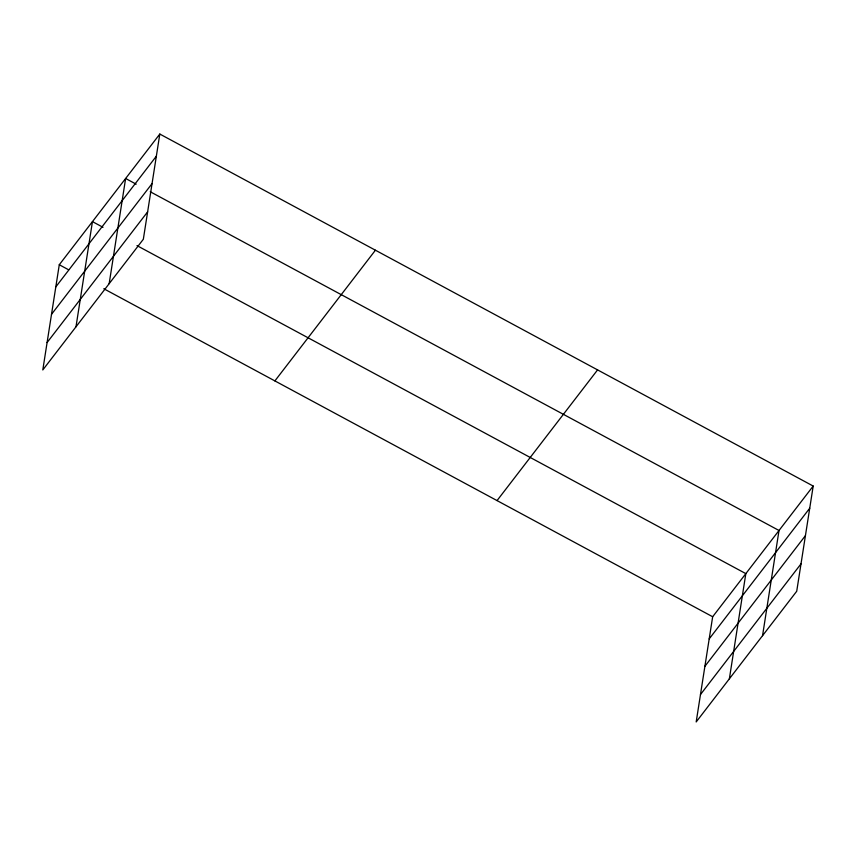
<?xml version="1.0" encoding="UTF-8"?>
<svg xmlns="http://www.w3.org/2000/svg" width="856" height="856" viewBox="0 0 856 856"><rect width="100%" height="100%" fill="white"/><g stroke="black" fill="none" stroke-linecap="round" stroke-linejoin="round"><path stroke-width="1.28" d="M159.815 134.05L59.278 264.75L42.8 369.942L143.337 239.252L159.815 134.05L813.2 486.058L796.722 591.25L696.185 721.95L712.663 616.748L813.2 486.058M75.981 326.821L92.448 221.618L102.998 227.3M109.161 283.689L125.629 178.487L136.179 184.168M729.365 678.819L745.833 573.627L136.981 245.608M762.546 635.687L779.014 530.495L150.239 191.744M55.8 286.91L156.348 156.209M51.51 314.312L152.058 183.612M47.091 342.55L147.628 211.849M274.894 380.909L375.431 250.209M497.047 500.589L597.584 369.888M709.185 638.918L809.733 508.218M704.895 666.321L805.442 535.621M700.476 694.548L801.013 563.847M59.278 264.75L68.651 269.8M103.801 288.74L712.663 616.748"/></g></svg>
